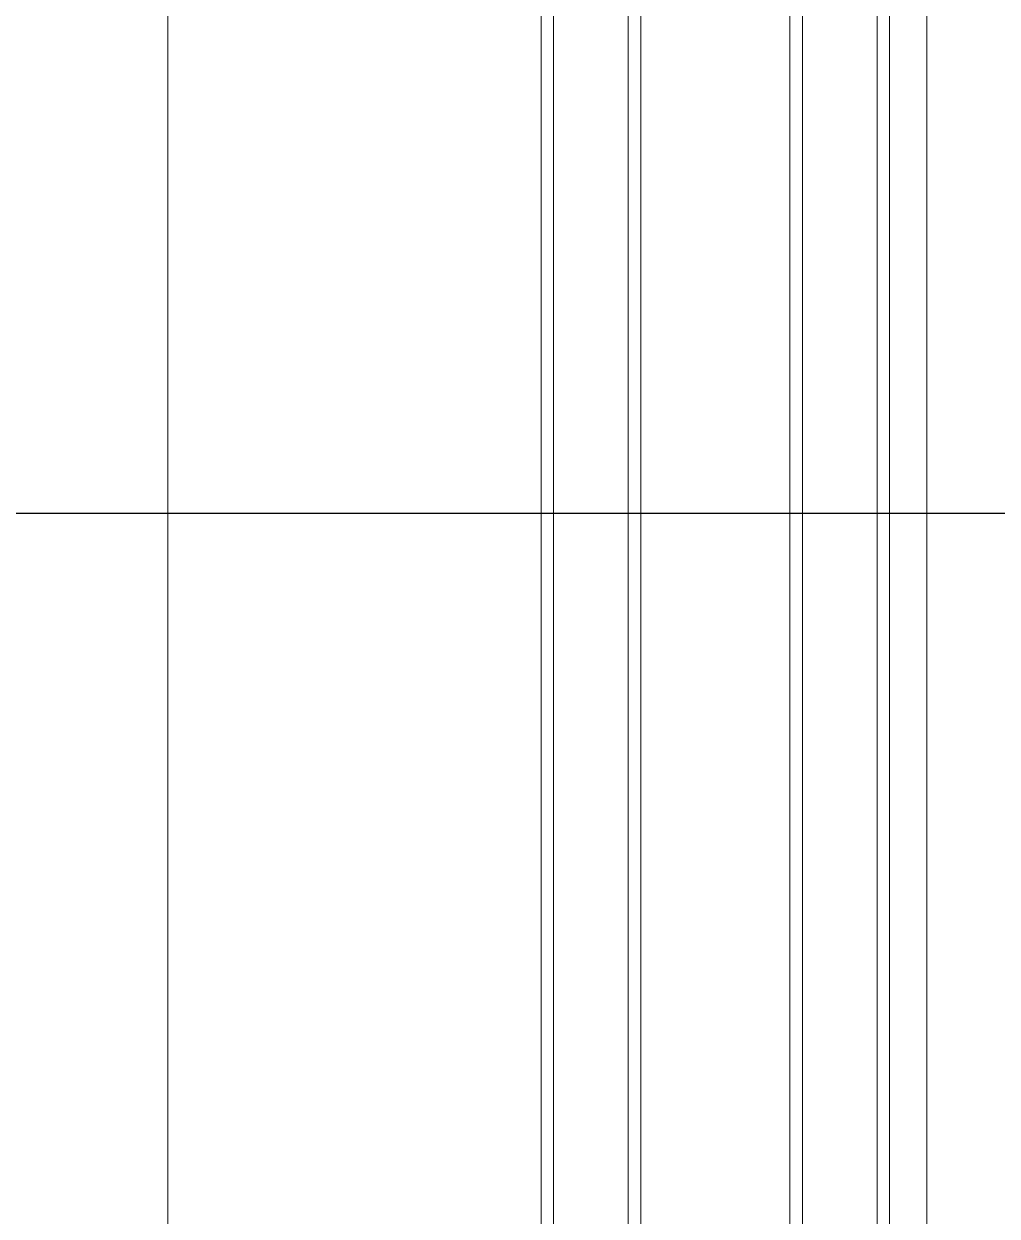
# Model space of a CAD drawing. Extents: x -280168 to 205214, y -148835 to -64913.
# Drawn here: x 51546.6 to 51624.9, y -77267.5 to -77171.7 of the extents above; entities that cross this region are included whole.
import ezdxf

# ---------------------------------------------------------------- set-up
doc = ezdxf.new("R2010")
doc.units = 0
doc.header["$LTSCALE"] = 1000
doc.header["$MEASUREMENT"] = 0
doc.linetypes.add('DASHED', pattern=[19.049999999999997, 12.7, -6.35])
for name, color, linetype, lineweight in [('GL1_glass', 122, 'Continuous', 13), ('GL2_hidden', 140, 'DASHED', 13), ('STE1_carbon steel', 66, 'Continuous', 25), ('XC1_alum.extrusion', 3, 'Continuous', 20)]:
    doc.layers.add(name, color=color, linetype=linetype, lineweight=lineweight)
doc.layers.add('SY', color=2, linetype='Continuous')
doc.layers.add('配件层', color=4, linetype='Continuous')

# ---------------------------------------------------------------- blocks, each defined once
blk = doc.blocks.new('*U371')
at = {"layer": 'GL1_glass'}
for points in [[(-421.0885699694336, -120.0000026946973), (-20.99978055222891, -120.0000026948983), (-19.99978055222891, -119.0000026948983), (-19.99978055222891, -113.0000026948983), (-20.99978055222891, -112.0000026948983), (-421.0885699694336, -112.0000026946973)], [(-421.0885699694336, -140.0000026946973), (-20.99978055222891, -140.0000026948983), (-19.99978055222891, -139.0000026948983), (-19.99978055222891, -133.0000026948983), (-20.99978055222891, -132.0000026948983), (-421.0885699694336, -132.0000026946973)]]:
    blk.add_lwpolyline(points, dxfattribs=at)
at = {"layer": 'GL2_hidden'}
for p, q in [((-19.99978055222891, -113.0000026948983), (-421.0885699694336, -113.0000026946973)), ((-19.99978055222891, -119.0000026948983), (-421.0885699694336, -119.0000026946973)), ((-19.99978055222891, -133.0000026948983), (-421.0885699694336, -133.0000026946973)), ((-19.99978055222891, -139.0000026948983), (-421.0885699694336, -139.0000026946973))]:
    blk.add_line(p, q, dxfattribs=at)
blk = doc.blocks.new('*U385')
at = {"layer": 'STE1_carbon steel'}
blk.add_lwpolyline([(-294.9034365416853, -100.0000000000401), (-5, -100.0000000001746), (-5, 100.000000000131), (-294.9034365416835, 100.0000000000036)], close=True, dxfattribs=at)

msp = doc.modelspace()

# ---------------------------------------------------------------- linework, layer by layer
at = {"layer": 'XC1_alum.extrusion', "color": 76}
msp.add_line((51558.20002253813, -71690.7278461827), (51558.200022538, -81571.3278461828), dxfattribs=at)
at = {"layer": 'XC1_alum.extrusion'}
msp.add_line((51619.20000585919, -77821.02795590647), (51619.20000585919, -77151.02795590652), dxfattribs=at)

# ---------------------------------------------------------------- block references
at = {"layer": 'SY', "xscale": -1}
msp.add_blockref('*U385', (51343.29658869193, -77111.02795590617), dxfattribs=at)
at = {"layer": '配件层', "color": 1, "xscale": -1, "rotation": 270}
msp.add_blockref('*U371', (51728.2000252329, -77111.02795590652), dxfattribs=at)

doc.saveas('drawing.dxf')
